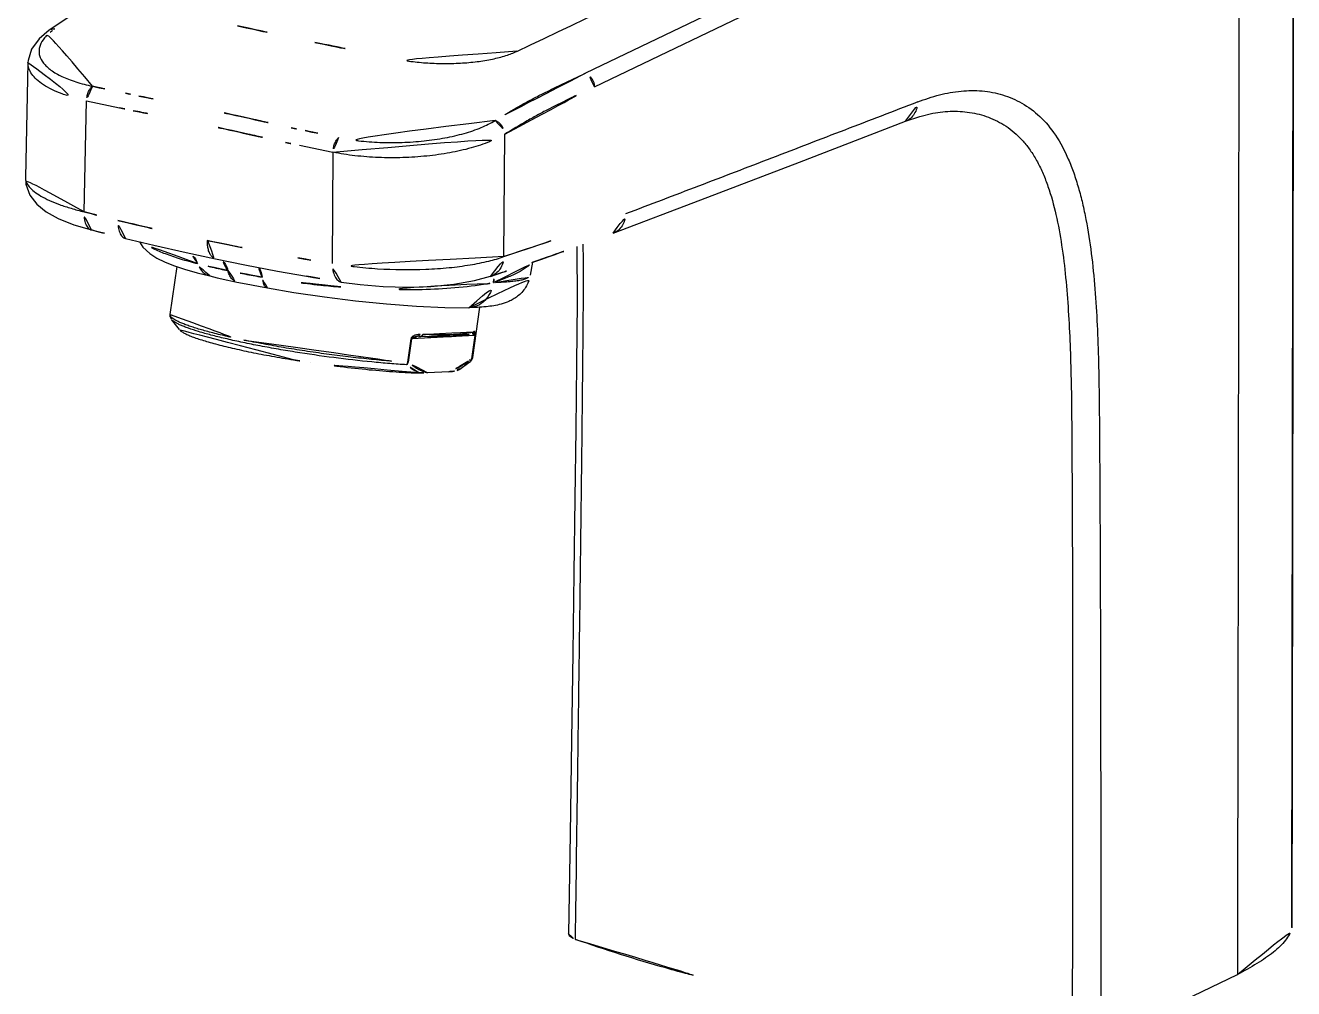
# Model space of a CAD drawing. Extents: x 16296660632 to 16296672714, y -37409619871 to -37409617455.
# Drawn here: x 16296672399.8 to 16296672499.4, y -37409617708.5 to -37409617632.9 of the extents above; entities that cross this region are included whole.
import ezdxf

# ---------------------------------------------------------------- set-up
doc = ezdxf.new("R2010")
doc.units = 0
doc.header["$LTSCALE"] = 10
doc.header["$MEASUREMENT"] = 0
doc.layers.get('0').update_dxf_attribs({"linetype": 'CONTINUOUS'})
doc.layers.add('02___PRT_ALL_AXES', color=7, linetype='CONTINUOUS')

msp = doc.modelspace()

# ---------------------------------------------------------------- linework, layer by layer
at = {"color": 7, "linetype": 'Continuous'}
for p, q in [((16296672478.95701, -37409617619.722542), (16296672443.76075, -37409617636.619133)), ((16296672444.45294, -37409617637.696579), (16296672479.654539, -37409617620.801193)), ((16296672403.960091, -37409617631.708351), (16296672401.618271, -37409617633.246689)), ((16296672401.61865, -37409617633.246429), (16296672401.618271, -37409617633.246689)), ((16296672399.956779, -37409617635.775169), (16296672399.754259, -37409617644.81321)), ((16296672404.36433, -37409617647.516769), (16296672404.55962, -37409617638.801498)), ((16296672404.55962, -37409617638.801498), (16296672407.151899, -37409617639.345192)), ((16296672471.045601, -37409617639.772331), (16296672471.048019, -37409617639.771889)), ((16296672421.279869, -37409617642.288811), (16296672423.91757, -37409617642.834808)), ((16296672437.352619, -37409617651.030861), (16296672437.421431, -37409617641.411797)), ((16296672423.91757, -37409617642.834808), (16296672423.85503, -37409617651.577744)), ((16296672404.943199, -37409617648.938347), (16296672404.94309, -37409617648.938316)), ((16296672445.941601, -37409617649.192169), (16296672445.9417, -37409617649.192131)), ((16296672407.623541, -37409617649.611053), (16296672407.623051, -37409617649.610924)), ((16296672407.623529, -37409617649.611031), (16296672409.857149, -37409617650.143417)), ((16296672414.697781, -37409617651.208763), (16296672417.00585, -37409617651.677437)), ((16296672414.697781, -37409617651.208763), (16296672414.698191, -37409617651.208839)), ((16296672439.42956, -37409617652.479179), (16296672439.607981, -37409617651.473091)), ((16296672439.60598, -37409617651.474564), (16296672439.512739, -37409617651.506561)), ((16296672414.23225, -37409617652.54776), (16296672414.231991, -37409617652.547699)), ((16296672416.37517, -37409617653.029793), (16296672416.375299, -37409617653.029823)), ((16296672421.83816, -37409617652.572723), (16296672421.837521, -37409617652.572609)), ((16296672424.56909, -37409617653.027481), (16296672424.568279, -37409617653.027359)), ((16296672436.30184, -37409617652.580544), (16296672436.302759, -37409617652.580238)), ((16296672434.585649, -37409617655.043533), (16296672434.588381, -37409617655.043457)), ((16296672411.84761, -37409617656.760246), (16296672411.24477, -37409617655.969673)), ((16296672435.054199, -37409617657.228142), (16296672430.105101, -37409617657.489693)), ((16296672430.64922, -37409617657.305054), (16296672430.649321, -37409617657.305031)), ((16296672435.054199, -37409617657.228142), (16296672434.79467, -37409617659.064751)), ((16296672435.08102, -37409617657.222778), (16296672434.821489, -37409617659.059357)), ((16296672434.845711, -37409617657.081863), (16296672434.84552, -37409617657.081932)), ((16296672434.845711, -37409617657.081863), (16296672434.84716, -37409617657.081291)), ((16296672429.788509, -37409617659.32534), (16296672430.048031, -37409617657.488747)), ((16296672429.84556, -37409617659.326378), (16296672430.105101, -37409617657.489693)), ((16296672422.14469, -37409617659.351433), (16296672422.14599, -37409617659.342796)), ((16296672434.581051, -37409617659.356468), (16296672434.710369, -37409617659.258858)), ((16296672434.70676, -37409617659.261559), (16296672434.72525, -37409617659.246643)), ((16296672434.820351, -37409617659.068108), (16296672434.896179, -37409617658.944794)), ((16296672434.896179, -37409617658.944794), (16296672434.896191, -37409617658.944687)), ((16296672433.02507, -37409617660.069542), (16296672431.3557, -37409617660.157761)), ((16296672433.859779, -37409617659.835663), (16296672433.847071, -37409617659.843033)), ((16296672433.88368, -37409617659.874123), (16296672434.58411, -37409617659.354187)), ((16296672499.251089, -37409617703.729759), (16296672499.247959, -37409617703.754959)), ((16296672499.248051, -37409617703.729767), (16296672499.247999, -37409617703.754799)), ((16296672484.25094, -37409617712.559158), (16296672494.989229, -37409617707.415253))]:
    msp.add_line(p, q, dxfattribs=at)
for points in [[(16296672499.251089, -37409617703.729767), (16296672499.30994, -37409617666.730873), (16296672499.35574, -37409617632.625038), (16296672499.387859, -37409617601.95948)], [(16296672401.61867, -37409617633.246437), (16296672400.823231, -37409617633.911903), (16296672400.22368, -37409617634.738907), (16296672399.96636, -37409617635.615112), (16296672399.95677, -37409617635.781418)], [(16296672445.94125, -37409617649.191963), (16296672452.814369, -37409617646.576149), (16296672460.57225, -37409617643.600906), (16296672468.904169, -37409617640.396843)], [(16296672468.904169, -37409617640.396843), (16296672470.01372, -37409617640.019478), (16296672471.045309, -37409617639.772346)], [(16296672399.754459, -37409617644.808487), (16296672399.796949, -37409617645.347313), (16296672400.10404, -37409617646.201927), (16296672400.64509, -37409617646.921669), (16296672401.375719, -37409617647.519417), (16296672402.327499, -37409617648.046333), (16296672403.569309, -37409617648.534927), (16296672404.943451, -37409617648.9384)], [(16296672408.725229, -37409617649.873619), (16296672408.98896, -37409617650.288147), (16296672409.51708, -37409617650.784264), (16296672410.07362, -37409617651.144249), (16296672410.683331, -37409617651.442421), (16296672411.393511, -37409617651.722603), (16296672412.241171, -37409617652.004242), (16296672413.249001, -37409617652.294693), (16296672414.23247, -37409617652.547783)], [(16296672409.857149, -37409617650.143417), (16296672412.37792, -37409617650.712967), (16296672414.698191, -37409617651.208839)], [(16296672443.088249, -37409617650.243622), (16296672443.09832, -37409617654.605949), (16296672443.05447, -37409617659.449608), (16296672442.997339, -37409617664.579582), (16296672442.930429, -37409617670.042763), (16296672442.85216, -37409617675.894173), (16296672442.76174, -37409617682.188217), (16296672442.658381, -37409617688.992462), (16296672442.54335, -37409617696.403397), (16296672442.43292, -37409617704.221619)], [(16296672417.00585, -37409617651.677437), (16296672419.54977, -37409617652.163391), (16296672421.83819, -37409617652.572731)], [(16296672414.231991, -37409617652.547699), (16296672414.808519, -37409617652.68541), (16296672415.6677, -37409617652.878998), (16296672416.375299, -37409617653.029823)], [(16296672416.375179, -37409617653.029793), (16296672417.10911, -37409617653.179298), (16296672418.068871, -37409617653.364868), (16296672418.762779, -37409617653.492264)], [(16296672424.568951, -37409617653.027458), (16296672426.047251, -37409617653.227493), (16296672427.87142, -37409617653.381287), (16296672429.74757, -37409617653.435089), (16296672431.612261, -37409617653.377327), (16296672433.399361, -37409617653.203743), (16296672435.037411, -37409617652.918427), (16296672436.30287, -37409617652.57975)], [(16296672418.762659, -37409617653.492249), (16296672420.83102, -37409617653.841698), (16296672423.24349, -37409617654.197578), (16296672425.69599, -37409617654.504356), (16296672428.131069, -37409617654.75206), (16296672430.490431, -37409617654.931587), (16296672432.715269, -37409617655.033028), (16296672434.58662, -37409617655.043488)], [(16296672430.649321, -37409617657.305031), (16296672430.73074, -37409617657.302589), (16296672430.83247, -37409617657.304413)]]:
    msp.add_lwpolyline(points, dxfattribs=at)
for centre, radius, start, end in [((16296668860.871771, -37409610066.93058), 8370.946421, 295.3007575343, 295.5614263097), ((16296672572.78371, -37409616912.831573), 736.857676, 257.748177895, 258.231754531), ((16296672576.782089, -37409616893.721237), 756.381801, 258.230569049, 258.706779258), ((16296672566.860229, -37409616825.122276), 828.535011, 258.993332747, 259.199140386), ((16296672370.895781, -37409617849.608788), 214.525731, 77.39732776, 79.06361672), ((16296672583.516319, -37409616747.756958), 908.874659, 258.879698321, 259.067581762), ((16296672370.541189, -37409617850.271889), 214.022309, 77.39774707, 79.06301796), ((16296672599.235081, -37409616836.626472), 823.873465, 257.270687024, 257.480655756), ((16296672617.236271, -37409616746.311073), 917.166438, 257.404759847, 257.593848499), ((16296672458.799231, -37409617436.240547), 218.176082, 255.5520438, 256.27107882), ((16296672456.722799, -37409617444.41523), 209.742233, 256.29219869, 258.25970294), ((16296672367.8832, -37409617438.139282), 223.93934, 288.07214444, 290.66339528), ((16296672459.907579, -37409617435.607231), 220.298101, 255.5520438, 256.27076905), ((16296672365.58415, -37409617436.066254), 227.771755, 288.96461026, 290.6585924), ((16296672456.9778, -37409617444.3685), 209.840002, 258.19409158, 260.16900692), ((16296672457.78261, -37409617439.491623), 214.782688, 260.17979351, 260.91133095), ((16296672367.70962, -37409617442.170914), 221.307721, 288.05562089, 288.93221485), ((16296672458.802389, -37409617439.023109), 216.725157, 260.1796958, 260.91166223), ((16296672431.153749, -37409617622.587982), 30.958848, 279.10092661, 280.00257624), ((16296672435.999269, -37409617627.280968), 25.800814, 271.18075004, 271.49606348), ((16296672434.859871, -37409617657.637894), 0.554572, 88.95750529, 92.27412122), ((16296672436.35792, -37409617562.762177), 97.623379, 260.83791941, 261.62825969), ((16296672434.08964, -37409617578.705406), 81.525841, 260.6301523, 261.57484871), ((16296672427.668871, -37409617665.909607), 6.908083, 71.70480303, 72.14888963), ((16296672429.61693, -37409617659.263451), 0.237118, 338.40751987, 344.64002401), ((16296672429.11392, -37409617651.702316), 9.299158, 305.56927, 306.51736337), ((16296672428.677679, -37409617651.115517), 10.030345, 306.52550375, 307.57846175), ((16296672434.58791, -37409617659.099274), 0.201154, 307.50420978, 312.98200623), ((16296672434.587589, -37409617659.098938), 0.201617, 312.98486703, 316.85095627), ((16296672434.537121, -37409617659.032478), 0.285049, 311.29693195, 314.91292579), ((16296672434.5357, -37409617659.031372), 0.286838, 314.95809293, 329.56976115), ((16296672434.55434, -37409617659.08152), 0.239472, 340.27497707, 346.49636615), ((16296672434.25359, -37409617659.062393), 0.541093, 357.20369674, 358.47142026), ((16296672434.22842, -37409617659.062302), 0.566253, 358.53000264, 359.75359332), ((16296672434.39233, -37409617658.852158), 0.515536, 322.8544731, 329.4087645), ((16296672434.52887, -37409617659.029007), 0.294087, 347.48264268, 352.36105827), ((16296672435.22846, -37409617659.117104), 0.411045, 171.92505735, 173.15329547), ((16296672434.408991, -37409617658.862259), 0.496056, 329.43458433, 331.89457789), ((16296672434.418051, -37409617658.867126), 0.485764, 331.89888051, 333.1052141), ((16296672434.42395, -37409617658.870132), 0.479152, 333.10570282, 334.09672031), ((16296672434.43428, -37409617658.875076), 0.467698, 334.08962105, 336.77414621), ((16296672434.45052, -37409617658.881943), 0.45007, 336.75920831, 351.98435421)]:
    msp.add_arc(centre, radius, start, end, dxfattribs=at)
for points, knots in [([(16296672499.38784, -37409617601.961258), (16296672499.380329, -37409617610.444832), (16296672499.344971, -37409617644.367683), (16296672499.29216, -37409617678.290497), (16296672499.248051, -37409617703.729767)], [0, 0, 0, 0, 0.250084227, 1, 1, 1, 1]), ([(16296672494.99337, -37409617707.416153), (16296672495.009781, -37409617698.958893), (16296672495.04229, -37409617682.045929), (16296672495.077431, -37409617656.677422), (16296672495.110081, -37409617631.308701), (16296672495.143181, -37409617614.395699), (16296672495.160879, -37409617605.93824)], [0, 0, 0, 0, 0.250022692, 0.499999461, 0.74997103, 1, 1, 1, 1]), ([(16296672402.05603, -37409617633.133453), (16296672401.978251, -37409617633.127892), (16296672401.82288, -37409617633.139664), (16296672401.68017, -37409617633.20388), (16296672401.61866, -37409617633.246429)], [0, 0, 0, 0, 0.510399464, 1, 1, 1, 1]), ([(16296672401.711399, -37409617633.395699), (16296672401.738251, -37409617633.373306), (16296672401.85022, -37409617633.28215), (16296672401.96632, -37409617633.196114), (16296672402.05603, -37409617633.133453)], [0, 0, 0, 0, 0.242166205, 1, 1, 1, 1]), ([(16296672405.014509, -37409617637.653038), (16296672404.57914, -37409617637.55188), (16296672403.946659, -37409617637.390419), (16296672403.151489, -37409617637.115143), (16296672402.486099, -37409617636.828957), (16296672401.906191, -37409617636.501534), (16296672401.437531, -37409617636.122162), (16296672401.09935, -37409617635.762581), (16296672400.87159, -37409617635.352989), (16296672400.811029, -37409617634.924652), (16296672400.85673, -37409617634.490242), (16296672401.069811, -37409617634.064484), (16296672401.394211, -37409617633.678131), (16296672401.59919, -37409617633.489304), (16296672401.711399, -37409617633.395699)], [0, 0, 0, 0, 0.188229683, 0.274516553, 0.354057902, 0.493167547, 0.553177896, 0.607219904, 0.700847561, 0.744119025, 0.787631873, 0.883048914, 0.938465407, 1, 1, 1, 1]), ([(16296672438.37055, -37409617634.904457), (16296672438.09202, -37409617635.037781), (16296672437.459311, -37409617635.273888), (16296672436.409651, -37409617635.537453), (16296672435.21236, -37409617635.73085), (16296672433.91337, -37409617635.845886), (16296672432.561331, -37409617635.878349), (16296672431.20833, -37409617635.825256), (16296672429.90344, -37409617635.694283), (16296672429.06356, -37409617635.538498), (16296672428.65917, -37409617635.457748)], [0, 0, 0, 0, 0.093973528, 0.204719036, 0.32895616, 0.462656579, 0.601297535, 0.740242979, 0.874502614, 1, 1, 1, 1]), ([(16296672399.956699, -37409617635.782173), (16296672399.953711, -37409617635.937393), (16296672400.005301, -37409617636.263817), (16296672400.249479, -37409617636.724998), (16296672400.64513, -37409617637.158043), (16296672401.18326, -37409617637.561852), (16296672401.856449, -37409617637.934227), (16296672402.97658, -37409617638.406227), (16296672403.904881, -37409617638.663559), (16296672404.55962, -37409617638.801498)], [0, 0, 0, 0, 0.079560323, 0.165530714, 0.263819357, 0.377821184, 0.508888722, 0.657098777, 1, 1, 1, 1]), ([(16296672443.761181, -37409617636.615753), (16296672443.16991, -37409617636.899437), (16296672442.281179, -37409617637.323723), (16296672441.09256, -37409617637.890533), (16296672440.19582, -37409617638.325989), (16296672439.306141, -37409617638.797653), (16296672438.416639, -37409617639.287903), (16296672437.532169, -37409617639.807182), (16296672436.945749, -37409617640.164001), (16296672436.64889, -37409617640.341026)], [0, 0, 0, 0, 0.244875583, 0.367726994, 0.491719466, 0.617065251, 0.743680363, 0.870938987, 1, 1, 1, 1]), ([(16296672444.454729, -37409617637.696953), (16296672444.45402, -37409617637.470093), (16296672444.31543, -37409617637.020844), (16296672443.962959, -37409617636.701027), (16296672443.76075, -37409617636.619133)], [0, 0, 0, 0, 0.509750159, 1, 1, 1, 1]), ([(16296672405.01446, -37409617637.653), (16296672404.945101, -37409617637.707581), (16296672404.817961, -37409617637.858437), (16296672404.679119, -37409617638.135567), (16296672404.58597, -37409617638.458359), (16296672404.56086, -37409617638.687363), (16296672404.5597, -37409617638.801483)], [0, 0, 0, 0, 0.208899455, 0.458230722, 0.72986233, 1, 1, 1, 1]), ([(16296672437.421431, -37409617641.411797), (16296672438.00078, -37409617641.053337), (16296672438.87265, -37409617640.530258), (16296672440.05043, -37409617639.874786), (16296672441.21977, -37409617639.259644), (16296672442.68783, -37409617638.536858), (16296672443.86676, -37409617637.97773), (16296672444.45294, -37409617637.696579)], [0, 0, 0, 0, 0.256836579, 0.383191446, 0.508098577, 0.754907076, 1, 1, 1, 1]), ([(16296672469.85594, -37409617638.882408), (16296672470.415831, -37409617638.667061), (16296672471.53237, -37409617638.297417), (16296672473.236139, -37409617637.984299), (16296672474.914249, -37409617637.96637), (16296672476.544609, -37409617638.270264), (16296672478.09824, -37409617638.934486), (16296672479.533991, -37409617640.001381), (16296672480.77062, -37409617641.513046), (16296672481.583771, -37409617643.065483), (16296672482.127701, -37409617644.473824), (16296672482.495449, -37409617645.631447), (16296672482.81155, -37409617646.851677), (16296672483.175249, -37409617648.569054), (16296672483.52017, -37409617650.811317), (16296672483.7966, -37409617653.586143), (16296672483.970449, -37409617656.439133), (16296672484.0951, -37409617660.32402), (16296672484.1327, -37409617664.240288), (16296672484.154659, -37409617668.171059), (16296672484.17609, -37409617672.111137), (16296672484.19754, -37409617677.038696), (16296672484.21501, -37409617682.954483), (16296672484.22998, -37409617690.848053), (16296672484.23353, -37409617700.716614), (16296672484.23694, -37409617708.612122), (16296672484.25094, -37409617712.559128)], [0, 0, 0, 0, 0.021498016, 0.042040326, 0.061835808, 0.081306368, 0.101050375, 0.121874633, 0.144775849, 0.170431115, 0.184335955, 0.198857121, 0.213933468, 0.229491312, 0.261752134, 0.29517308, 0.32939663, 0.364165571, 0.434458968, 0.469742802, 0.505038251, 0.57566332, 0.646335343, 0.717045755, 0.858548588, 1, 1, 1, 1]), ([(16296672469.85594, -37409617638.882408), (16296672467.94335, -37409617639.617996), (16296672464.118799, -37409617641.08976), (16296672458.38159, -37409617643.293747), (16296672452.645849, -37409617645.492142), (16296672448.82089, -37409617646.951378), (16296672446.90638, -37409617647.672501)], [0, 0, 0, 0, 0.250149334, 0.500250884, 0.750261118, 1, 1, 1, 1]), ([(16296672468.904131, -37409617640.396744), (16296672469.041269, -37409617640.343964), (16296672469.303801, -37409617640.187447), (16296672469.606001, -37409617639.831413), (16296672469.80072, -37409617639.38311), (16296672469.850241, -37409617639.052193), (16296672469.85593, -37409617638.882408)], [0, 0, 0, 0, 0.233384709, 0.474849638, 0.730202063, 1, 1, 1, 1]), ([(16296672436.64889, -37409617640.341026), (16296672436.302099, -37409617640.553619), (16296672435.51298, -37409617640.940453), (16296672434.190371, -37409617641.386459), (16296672432.685289, -37409617641.730743), (16296672431.051041, -37409617641.963753), (16296672429.344561, -37409617642.078552), (16296672427.628349, -37409617642.076447), (16296672425.96129, -37409617641.95224), (16296672424.88254, -37409617641.780052), (16296672424.361191, -37409617641.684013)], [0, 0, 0, 0, 0.096999391, 0.208566474, 0.332236772, 0.46464762, 0.601820551, 0.739742515, 0.873586015, 1, 1, 1, 1]), ([(16296672436.64889, -37409617640.341042), (16296672436.862301, -37409617640.415367), (16296672437.24012, -37409617640.725983), (16296672437.410749, -37409617641.179802), (16296672437.421391, -37409617641.411781)], [0, 0, 0, 0, 0.49319467, 1, 1, 1, 1]), ([(16296672471.04797, -37409617639.771881), (16296672471.56144, -37409617639.677803), (16296672472.59067, -37409617639.566147), (16296672474.131269, -37409617639.679161), (16296672475.620621, -37409617640.097969), (16296672476.77354, -37409617640.731651), (16296672477.619511, -37409617641.414307), (16296672478.224131, -37409617642.039513), (16296672478.77832, -37409617642.770447), (16296672479.27916, -37409617643.601639), (16296672479.72242, -37409617644.526657), (16296672480.245211, -37409617645.89933), (16296672480.76017, -37409617647.775887), (16296672481.19376, -37409617650.171288), (16296672481.49859, -37409617652.696037), (16296672481.69968, -37409617655.308098), (16296672481.83275, -37409617657.977127), (16296672481.91243, -37409617660.682373), (16296672481.94803, -37409617663.407883), (16296672481.966391, -37409617666.143127), (16296672481.98575, -37409617669.796371), (16296672482.005819, -37409617674.365883), (16296672482.02492, -37409617681.682114), (16296672482.02915, -37409617690.833344), (16296672482.007629, -37409617701.816727), (16296672481.99795, -37409617709.140129), (16296672482.005791, -37409617712.800987)], [0, 0, 0, 0, 0.019751842, 0.038963282, 0.058105917, 0.077852675, 0.08824983, 0.099154207, 0.110674242, 0.122883543, 0.135810756, 0.149432415, 0.178414838, 0.209277761, 0.241472339, 0.27459681, 0.308384432, 0.342579012, 0.376994038, 0.411516634, 0.446075686, 0.515225006, 0.584416507, 0.722903075, 0.861482184, 1, 1, 1, 1]), ([(16296672423.91757, -37409617642.834808), (16296672424.487249, -37409617642.952202), (16296672425.6758, -37409617643.13076), (16296672427.50746, -37409617643.267311), (16296672429.395451, -37409617643.276398), (16296672431.27125, -37409617643.154953), (16296672433.06765, -37409617642.905884), (16296672434.72117, -37409617642.536148), (16296672436.17308, -37409617642.056648), (16296672437.040751, -37409617641.641418), (16296672437.421431, -37409617641.411797)], [0, 0, 0, 0, 0.126318175, 0.260603068, 0.398612054, 0.536004981, 0.668491629, 0.79209872, 0.903450855, 1, 1, 1, 1]), ([(16296672424.36121, -37409617641.684013), (16296672424.294161, -37409617641.739632), (16296672424.171749, -37409617641.892151), (16296672424.037451, -37409617642.16951), (16296672423.945921, -37409617642.492104), (16296672423.91979, -37409617642.720749), (16296672423.917561, -37409617642.834808)], [0, 0, 0, 0, 0.206995439, 0.456348165, 0.728937636, 1, 1, 1, 1]), ([(16296672404.36433, -37409617647.516769), (16296672404.02404, -37409617647.431374), (16296672403.37533, -37409617647.254784), (16296672402.46319, -37409617646.95668), (16296672401.66489, -37409617646.63813), (16296672400.99276, -37409617646.30191), (16296672400.45541, -37409617645.951157), (16296672400.059681, -37409617645.587189), (16296672399.809799, -37409617645.209343), (16296672399.75161, -37409617644.936241), (16296672399.754391, -37409617644.811218)], [0, 0, 0, 0, 0.187723807, 0.35959023, 0.5131925, 0.647208606, 0.761099117, 0.855482635, 0.93309565, 1, 1, 1, 1]), ([(16296672404.9431, -37409617648.938293), (16296672404.89567, -37409617648.926109), (16296672404.80127, -37409617648.885674), (16296672404.677731, -37409617648.78392), (16296672404.572559, -37409617648.644318), (16296672404.45229, -37409617648.400101), (16296672404.36438, -37409617648.017067), (16296672404.35577, -37409617647.691353), (16296672404.36433, -37409617647.516769)], [0, 0, 0, 0, 0.08957284, 0.18465263, 0.289612809, 0.406889119, 0.680305058, 1, 1, 1, 1]), ([(16296672407.62307, -37409617649.610878), (16296672407.574881, -37409617649.599098), (16296672407.47879, -37409617649.559349), (16296672407.352421, -37409617649.45797), (16296672407.244169, -37409617649.318192), (16296672407.11949, -37409617649.073097), (16296672407.02594, -37409617648.68779), (16296672407.01355, -37409617648.35936), (16296672407.0203, -37409617648.183327)], [0, 0, 0, 0, 0.08984954, 0.185169941, 0.290298824, 0.407668367, 0.680937804, 1, 1, 1, 1]), ([(16296672445.94169, -37409617649.192123), (16296672446.08008, -37409617649.140007), (16296672446.34535, -37409617648.983902), (16296672446.651529, -37409617648.627037), (16296672446.849501, -37409617648.176308), (16296672446.90029, -37409617647.843224), (16296672446.906429, -37409617647.672249)], [0, 0, 0, 0, 0.233234475, 0.474845729, 0.730151408, 1, 1, 1, 1]), ([(16296672413.28133, -37409617651.583809), (16296672412.82081, -37409617651.463577), (16296672411.96397, -37409617651.224617), (16296672410.792379, -37409617650.83213), (16296672409.83823, -37409617650.430847), (16296672409.294069, -37409617650.125473), (16296672409.069559, -37409617649.965668)], [0, 0, 0, 0, 0.315155008, 0.588851247, 0.817526395, 1, 1, 1, 1]), ([(16296672414.052521, -37409617649.771133), (16296672414.051109, -37409617649.863602), (16296672414.055691, -37409617650.043663), (16296672414.08996, -37409617650.340233), (16296672414.163839, -37409617650.640167), (16296672414.29563, -37409617650.919029), (16296672414.472111, -37409617651.12085), (16296672414.623619, -37409617651.193092), (16296672414.6978, -37409617651.208649)], [0, 0, 0, 0, 0.164703671, 0.320332997, 0.531138119, 0.712014062, 0.864986618, 1, 1, 1, 1]), ([(16296672442.97217, -37409617704.668167), (16296672443.025181, -37409617700.109001), (16296672443.12394, -37409617693.269547), (16296672443.25108, -37409617684.150864), (16296672443.342319, -37409617677.31356), (16296672443.414021, -37409617671.618599), (16296672443.467979, -37409617667.065399), (16296672443.50561, -37409617663.652763), (16296672443.542271, -37409617660.241913), (16296672443.577351, -37409617656.835197), (16296672443.59688, -37409617653.441597), (16296672443.594061, -37409617651.184181), (16296672443.57765, -37409617650.060379)], [0, 0, 0, 0, 0.250467116, 0.375751342, 0.500969023, 0.626095479, 0.688618754, 0.751109224, 0.813574222, 0.875999508, 0.938259494, 1, 1, 1, 1]), ([(16296672413.28125, -37409617651.583893), (16296672413.22073, -37409617651.410477), (16296672413.066191, -37409617651.094566), (16296672412.81167, -37409617650.845444), (16296672412.67351, -37409617650.759621)], [0, 0, 0, 0, 0.53034325, 1, 1, 1, 1]), ([(16296672415.664551, -37409617652.130943), (16296672415.638309, -37409617652.030113), (16296672415.563339, -37409617651.802696), (16296672415.390631, -37409617651.49192), (16296672415.19495, -37409617651.326843), (16296672415.093281, -37409617651.279053)], [0, 0, 0, 0, 0.29671049, 0.680042745, 1, 1, 1, 1]), ([(16296672437.352619, -37409617651.030533), (16296672436.961149, -37409617651.168701), (16296672436.08354, -37409617651.417999), (16296672434.64056, -37409617651.704903), (16296672432.992571, -37409617651.918297), (16296672430.566019, -37409617652.085648), (16296672428.07058, -37409617652.051697), (16296672425.614849, -37409617651.836693), (16296672424.427031, -37409617651.672997), (16296672423.85503, -37409617651.577744)], [0, 0, 0, 0, 0.091436096, 0.200555662, 0.323816518, 0.457170531, 0.736056841, 0.872279677, 1, 1, 1, 1]), ([(16296672436.302759, -37409617652.580254), (16296672436.449341, -37409617652.532379), (16296672436.7327, -37409617652.380791), (16296672437.06447, -37409617652.019073), (16296672437.28331, -37409617651.554497), (16296672437.34326, -37409617651.208237), (16296672437.352591, -37409617651.030319)], [0, 0, 0, 0, 0.233275157, 0.475041308, 0.730464447, 1, 1, 1, 1]), ([(16296672414.232031, -37409617652.547546), (16296672414.128229, -37409617652.522049), (16296672413.922661, -37409617652.437927), (16296672413.6549, -37409617652.224342), (16296672413.434259, -37409617651.933723), (16296672413.32655, -37409617651.705879), (16296672413.281269, -37409617651.5839)], [0, 0, 0, 0, 0.228046796, 0.466104871, 0.722411249, 1, 1, 1, 1]), ([(16296672415.66453, -37409617652.130966), (16296672415.252041, -37409617652.045021), (16296672414.45537, -37409617651.872414), (16296672413.66223, -37409617651.683571), (16296672413.28125, -37409617651.583893)], [0, 0, 0, 0, 0.516898647, 1, 1, 1, 1]), ([(16296672415.66382, -37409617652.130821), (16296672415.69438, -37409617652.248283), (16296672415.76763, -37409617652.464394), (16296672415.928129, -37409617652.742119), (16296672416.13036, -37409617652.941223), (16296672416.294359, -37409617653.012772), (16296672416.3752, -37409617653.029663)], [0, 0, 0, 0, 0.302918074, 0.566276498, 0.793887481, 1, 1, 1, 1]), ([(16296672418.346359, -37409617652.639099), (16296672417.88785, -37409617652.562714), (16296672416.99254, -37409617652.399963), (16296672416.10026, -37409617652.221672), (16296672415.664551, -37409617652.130943)], [0, 0, 0, 0, 0.510865132, 1, 1, 1, 1]), ([(16296672418.346359, -37409617652.639099), (16296672418.322161, -37409617652.47364), (16296672418.27334, -37409617652.243683), (16296672418.151091, -37409617651.985031), (16296672418.077259, -37409617651.890846), (16296672418.03756, -37409617651.855827)], [0, 0, 0, 0, 0.586769838, 0.814205378, 1, 1, 1, 1]), ([(16296672424.568291, -37409617653.02729), (16296672424.5179, -37409617653.019173), (16296672424.415899, -37409617652.985603), (16296672424.278681, -37409617652.889236), (16296672424.157669, -37409617652.750793), (16296672424.012739, -37409617652.502403), (16296672423.891689, -37409617652.105087), (16296672423.85862, -37409617651.762253), (16296672423.85503, -37409617651.577744)], [0, 0, 0, 0, 0.088571369, 0.182969027, 0.287702171, 0.405217757, 0.679762064, 1, 1, 1, 1]), ([(16296672436.530951, -37409617653.076317), (16296672436.89155, -37409617652.954063), (16296672437.54681, -37409617652.712013), (16296672438.409491, -37409617652.320343), (16296672438.987049, -37409617651.984863), (16296672439.32543, -37409617651.716759), (16296672439.452681, -37409617651.585258), (16296672439.50382, -37409617651.519943)], [0, 0, 0, 0, 0.33729174, 0.618166198, 0.838783999, 0.926514133, 1, 1, 1, 1]), ([(16296672418.76268, -37409617653.492119), (16296672418.709021, -37409617653.482407), (16296672418.628571, -37409617653.434837), (16296672418.54952, -37409617653.337723), (16296672418.46859, -37409617653.194923), (16296672418.392879, -37409617652.959061), (16296672418.358971, -37409617652.753471), (16296672418.3459, -37409617652.639008)], [0, 0, 0, 0, 0.163712203, 0.262009073, 0.375624796, 0.65410269, 1, 1, 1, 1]), ([(16296672424.54512, -37409617653.417778), (16296672424.019039, -37409617653.374619), (16296672421.94516, -37409617653.180321), (16296672419.880211, -37409617652.894753), (16296672418.346359, -37409617652.639099)], [0, 0, 0, 0, 0.253421474, 1, 1, 1, 1]), ([(16296672436.0506, -37409617653.157097), (16296672434.35626, -37409617653.42868), (16296672430.51228, -37409617653.724968), (16296672426.66473, -37409617653.591637), (16296672424.54512, -37409617653.417778)], [0, 0, 0, 0, 0.446551564, 1, 1, 1, 1]), ([(16296672434.585649, -37409617655.043533), (16296672435.040701, -37409617655.034126), (16296672435.697981, -37409617655.004532), (16296672436.546341, -37409617654.897423), (16296672437.149139, -37409617654.77375), (16296672437.65966, -37409617654.600616), (16296672438.086849, -37409617654.384338), (16296672438.432261, -37409617654.150009), (16296672438.77054, -37409617653.839684), (16296672439.07003, -37409617653.448753), (16296672439.30422, -37409617652.9897), (16296672439.39883, -37409617652.652473), (16296672439.42956, -37409617652.479179)], [0, 0, 0, 0, 0.227780173, 0.328780108, 0.427676275, 0.535338801, 0.597349509, 0.666823668, 0.743570023, 0.826095845, 0.911923347, 1, 1, 1, 1]), ([(16296672434.588381, -37409617655.043343), (16296672434.816389, -37409617655.03833), (16296672435.28619, -37409617654.927696), (16296672435.884331, -37409617654.493752), (16296672436.3255, -37409617653.852913), (16296672436.48538, -37409617653.342819), (16296672436.530939, -37409617653.076309)], [0, 0, 0, 0, 0.229570483, 0.470354619, 0.727842483, 1, 1, 1, 1]), ([(16296672436.531059, -37409617653.076263), (16296672436.534719, -37409617653.023407), (16296672436.55489, -37409617652.816368), (16296672436.598459, -37409617652.611427), (16296672436.644951, -37409617652.463516)], [0, 0, 0, 0, 0.254614242, 1, 1, 1, 1]), ([(16296672436.672899, -37409617653.072998), (16296672436.876841, -37409617653.067673), (16296672437.26129, -37409617653.05294), (16296672437.801161, -37409617653.01503), (16296672438.267031, -37409617652.96302), (16296672438.6567, -37409617652.896919), (16296672438.93082, -37409617652.827972), (16296672439.11001, -37409617652.762306), (16296672439.27615, -37409617652.685593), (16296672439.411409, -37409617652.581657), (16296672439.42955, -37409617652.479172)], [0, 0, 0, 0, 0.21111761, 0.398091561, 0.559933261, 0.69610352, 0.806628747, 0.852477209, 0.892297451, 1, 1, 1, 1]), ([(16296672411.13228, -37409617655.586647), (16296672411.1271, -37409617655.623291), (16296672411.125799, -37409617655.696274), (16296672411.14926, -37409617655.799629), (16296672411.189859, -37409617655.891037), (16296672411.2258, -37409617655.944794), (16296672411.24477, -37409617655.969673)], [0, 0, 0, 0, 0.2711693, 0.528154699, 0.770770903, 1, 1, 1, 1]), ([(16296672411.13229, -37409617655.586647), (16296672411.130199, -37409617655.601433), (16296672411.130489, -37409617655.632973), (16296672411.144421, -37409617655.680687), (16296672411.171129, -37409617655.729446), (16296672411.227421, -37409617655.801132), (16296672411.33293, -37409617655.892677), (16296672411.49955, -37409617656.001617), (16296672411.71467, -37409617656.116226), (16296672411.97757, -37409617656.236008), (16296672412.28747, -37409617656.360413), (16296672412.64312, -37409617656.488892), (16296672413.043091, -37409617656.620811), (16296672413.485689, -37409617656.755623), (16296672413.969061, -37409617656.892677), (16296672414.687611, -37409617657.083633), (16296672415.671539, -37409617657.321838), (16296672416.48443, -37409617657.49913), (16296672416.91172, -37409617657.588158)], [0, 0, 0, 0, 0.007186991, 0.014935525, 0.023698094, 0.033787788, 0.058656932, 0.090452188, 0.129488848, 0.175836977, 0.22944254, 0.290163561, 0.357805309, 0.432120563, 0.512829072, 0.59960383, 0.789936853, 1, 1, 1, 1]), ([(16296672429.689989, -37409617659.526627), (16296672429.252001, -37409617659.500366), (16296672428.34561, -37409617659.43573), (16296672426.44334, -37409617659.264503), (16296672423.96043, -37409617658.978188), (16296672421.454411, -37409617658.616203), (16296672419.467779, -37409617658.283798), (16296672418.04805, -37409617658.023102), (16296672416.71129, -37409617657.753647), (16296672415.479959, -37409617657.480026), (16296672414.37463, -37409617657.207062), (16296672413.41382, -37409617656.939453), (16296672412.713169, -37409617656.714592), (16296672412.238331, -37409617656.537811), (16296672411.94696, -37409617656.416588), (16296672411.701759, -37409617656.300117), (16296672411.503401, -37409617656.188744), (16296672411.35239, -37409617656.083138), (16296672411.27347, -37409617656.007309), (16296672411.24478, -37409617655.969673)], [0, 0, 0, 0, 0.069641046, 0.144210266, 0.303128674, 0.46625966, 0.546023798, 0.622810748, 0.69534908, 0.762442933, 0.8229949, 0.87602954, 0.920720039, 0.939730421, 0.956432747, 0.970791435, 0.982796293, 0.992488749, 1, 1, 1, 1]), ([(16296672420.81354, -37409617659.140068), (16296672420.240669, -37409617659.047623), (16296672419.12709, -37409617658.857521), (16296672417.521999, -37409617658.550423), (16296672416.05463, -37409617658.234703), (16296672414.93734, -37409617657.961792), (16296672414.14134, -37409617657.742889), (16296672413.624741, -37409617657.588257), (16296672413.167681, -37409617657.437637), (16296672412.77297, -37409617657.292068), (16296672412.44306, -37409617657.152542), (16296672412.21142, -37409617657.036339), (16296672412.06159, -37409617656.945343), (16296672411.97328, -37409617656.883163), (16296672411.9023, -37409617656.823067), (16296672411.86347, -37409617656.781036), (16296672411.84763, -37409617656.760277)], [0, 0, 0, 0, 0.186444393, 0.362943246, 0.525035622, 0.6686557, 0.732411561, 0.79027055, 0.841898397, 0.887011871, 0.925401255, 0.956947195, 0.970160987, 0.981696379, 0.99160967, 1, 1, 1, 1]), ([(16296672430.048031, -37409617657.488747), (16296672430.051729, -37409617657.463173), (16296672430.069151, -37409617657.413757), (16296672430.11545, -37409617657.3535), (16296672430.170851, -37409617657.305847), (16296672430.24918, -37409617657.256241), (16296672430.35224, -37409617657.211693), (16296672430.47809, -37409617657.176231), (16296672430.60313, -37409617657.153793), (16296672430.766199, -37409617657.137238), (16296672430.88813, -37409617657.13636), (16296672430.968349, -37409617657.139801)], [0, 0, 0, 0, 0.073720956, 0.145553178, 0.214505386, 0.281116204, 0.409278306, 0.532929744, 0.653305246, 0.771057128, 1, 1, 1, 1]), ([(16296672430.105101, -37409617657.489693), (16296672430.109381, -37409617657.459717), (16296672430.14563, -37409617657.42421), (16296672430.194, -37409617657.396553), (16296672430.241171, -37409617657.375191), (16296672430.300301, -37409617657.355591), (16296672430.394171, -37409617657.332748), (16296672430.51042, -37409617657.314941), (16296672430.603331, -37409617657.307457), (16296672430.64922, -37409617657.305054)], [0, 0, 0, 0, 0.151964816, 0.219711241, 0.284798599, 0.410404451, 0.532324097, 0.769292603, 1, 1, 1, 1]), ([(16296672430.83247, -37409617657.304413), (16296672431.29598, -37409617657.324303), (16296672431.96187, -37409617657.343292), (16296672432.808359, -37409617657.338058), (16296672433.34861, -37409617657.31955), (16296672433.821381, -37409617657.286743), (16296672434.22592, -37409617657.239212), (16296672434.561701, -37409617657.176193), (16296672434.760111, -37409617657.117111), (16296672434.84552, -37409617657.081932)], [0, 0, 0, 0, 0.344715301, 0.494805768, 0.628916736, 0.746306854, 0.846848998, 0.931370617, 1, 1, 1, 1]), ([(16296672430.968349, -37409617657.139801), (16296672430.965151, -37409617657.16243), (16296672430.95418, -37409617657.205078), (16296672430.923809, -37409617657.2593), (16296672430.882389, -37409617657.29641), (16296672430.848141, -37409617657.305038), (16296672430.832479, -37409617657.304382)], [0, 0, 0, 0, 0.296575519, 0.565197327, 0.7965188, 1, 1, 1, 1]), ([(16296672430.968349, -37409617657.139801), (16296672431.436399, -37409617657.159882), (16296672432.10837, -37409617657.179092), (16296672432.96174, -37409617657.173866), (16296672433.504339, -37409617657.155472), (16296672433.976509, -37409617657.122772), (16296672434.375071, -37409617657.076027), (16296672434.659281, -37409617657.023354), (16296672434.84663, -37409617656.971962), (16296672434.92679, -37409617656.943703), (16296672434.96324, -37409617656.928703)], [0, 0, 0, 0, 0.349787475, 0.50175412, 0.63711633, 0.755082036, 0.855028878, 0.936632839, 0.97056928, 1, 1, 1, 1]), ([(16296672434.869961, -37409617657.083412), (16296672434.888809, -37409617657.083778), (16296672434.926041, -37409617657.086548), (16296672434.971661, -37409617657.098152), (16296672435.00544, -37409617657.115463), (16296672435.030199, -37409617657.135597), (16296672435.047331, -37409617657.161972), (16296672435.056271, -37409617657.19429), (16296672435.055929, -37409617657.215729), (16296672435.054199, -37409617657.228142)], [0, 0, 0, 0, 0.209826823, 0.414262558, 0.518433218, 0.630106444, 0.765858773, 0.860428774, 1, 1, 1, 1]), ([(16296672434.96324, -37409617656.928703), (16296672434.958561, -37409617656.961853), (16296672434.93203, -37409617657.026604), (16296672434.876301, -37409617657.069199), (16296672434.845711, -37409617657.081848)], [0, 0, 0, 0, 0.502758042, 1, 1, 1, 1]), ([(16296672434.96324, -37409617656.928703), (16296672434.973021, -37409617656.924667), (16296672434.991671, -37409617656.918198), (16296672435.019409, -37409617656.914207), (16296672435.04533, -37409617656.918854), (16296672435.06782, -37409617656.936272), (16296672435.08399, -37409617656.968918), (16296672435.093719, -37409617657.02211), (16296672435.094521, -37409617657.109138), (16296672435.087111, -37409617657.179314), (16296672435.08102, -37409617657.222778)], [0, 0, 0, 0, 0.079009697, 0.146956541, 0.207562936, 0.270314749, 0.351640031, 0.473722246, 0.671878962, 1, 1, 1, 1]), ([(16296672435.08102, -37409617657.222778), (16296672435.080009, -37409617657.223648), (16296672435.076941, -37409617657.225052), (16296672435.06801, -37409617657.227226), (16296672435.060101, -37409617657.227837), (16296672435.054199, -37409617657.228142)], [0, 0, 0, 0, 0.144355114, 0.357649007, 1, 1, 1, 1]), ([(16296672416.91172, -37409617657.588158), (16296672417.41662, -37409617657.693352), (16296672418.45812, -37409617657.898453), (16296672420.059191, -37409617658.183067), (16296672421.7206, -37409617658.449501), (16296672423.408421, -37409617658.692261), (16296672425.088079, -37409617658.906357), (16296672426.72521, -37409617659.08744), (16296672428.28624, -37409617659.23188), (16296672429.29858, -37409617659.305023), (16296672429.78652, -37409617659.334106)], [0, 0, 0, 0, 0.118995687, 0.24489769, 0.375180233, 0.507207087, 0.638310945, 0.765841915, 0.887218943, 1, 1, 1, 1]), ([(16296672430.048031, -37409617657.488747), (16296672430.05357, -37409617657.48909), (16296672430.072571, -37409617657.490044), (16296672430.09164, -37409617657.490402), (16296672430.105101, -37409617657.489693)], [0, 0, 0, 0, 0.291550891, 1, 1, 1, 1]), ([(16296672429.78652, -37409617659.334106), (16296672429.779011, -37409617659.371597), (16296672429.75614, -37409617659.441223), (16296672429.71476, -37409617659.502602), (16296672429.690319, -37409617659.526657)], [0, 0, 0, 0, 0.527105331, 1, 1, 1, 1]), ([(16296672429.845579, -37409617659.326271), (16296672429.84166, -37409617659.326477), (16296672429.82263, -37409617659.327011), (16296672429.803591, -37409617659.326241), (16296672429.788509, -37409617659.32534)], [0, 0, 0, 0, 0.205843617, 1, 1, 1, 1]), ([(16296672434.52314, -37409617659.266357), (16296672434.282881, -37409617659.43811), (16296672433.804159, -37409617659.746513), (16296672433.283859, -37409617659.983223), (16296672433.02507, -37409617660.069542)], [0, 0, 0, 0, 0.519825617, 1, 1, 1, 1]), ([(16296672434.72525, -37409617659.246643), (16296672434.73225, -37409617659.240494), (16296672434.760321, -37409617659.214813), (16296672434.785919, -37409617659.186363), (16296672434.80327, -37409617659.163452)], [0, 0, 0, 0, 0.244858778, 1, 1, 1, 1]), ([(16296672434.77976, -37409617659.162354), (16296672434.777241, -37409617659.169342), (16296672434.7661, -37409617659.196274), (16296672434.749519, -37409617659.221001), (16296672434.73469, -37409617659.236816)], [0, 0, 0, 0, 0.255476284, 1, 1, 1, 1]), ([(16296672434.794041, -37409617659.088783), (16296672434.79385, -37409617659.092941), (16296672434.7927, -37409617659.109299), (16296672434.790051, -37409617659.125549), (16296672434.787189, -37409617659.137444)], [0, 0, 0, 0, 0.253708333, 1, 1, 1, 1]), ([(16296672434.794041, -37409617659.088783), (16296672434.79723, -37409617659.087448), (16296672434.807289, -37409617659.082657), (16296672434.81703, -37409617659.075188), (16296672434.820351, -37409617659.068108)], [0, 0, 0, 0, 0.306931558, 1, 1, 1, 1]), ([(16296672434.79467, -37409617659.064743), (16296672434.799191, -37409617659.064499), (16296672434.806841, -37409617659.063873), (16296672434.814461, -37409617659.062492), (16296672434.81743, -37409617659.06147)], [0, 0, 0, 0, 0.589662351, 1, 1, 1, 1]), ([(16296672434.81743, -37409617659.06147), (16296672434.81786, -37409617659.061333), (16296672434.81929, -37409617659.060791), (16296672434.820681, -37409617659.060066), (16296672434.821489, -37409617659.059357)], [0, 0, 0, 0, 0.296980795, 1, 1, 1, 1]), ([(16296672430.708611, -37409617660.171013), (16296672430.41597, -37409617660.163696), (16296672429.804411, -37409617660.140732), (16296672428.49127, -37409617660.065323), (16296672426.710859, -37409617659.916611), (16296672424.466789, -37409617659.668503), (16296672422.92638, -37409617659.460403), (16296672422.144381, -37409617659.345306)], [0, 0, 0, 0, 0.102018451, 0.213256149, 0.458358269, 0.724536953, 1, 1, 1, 1]), ([(16296672429.690319, -37409617659.526657), (16296672429.72311, -37409617659.506912), (16296672429.78266, -37409617659.454933), (16296672429.822981, -37409617659.387131), (16296672429.8374, -37409617659.350723)], [0, 0, 0, 0, 0.494203914, 1, 1, 1, 1]), ([(16296672430.708611, -37409617660.171013), (16296672430.61904, -37409617660.131401), (16296672430.396271, -37409617660.021423), (16296672430.053049, -37409617659.809082), (16296672429.80958, -37409617659.624809), (16296672429.689989, -37409617659.526627)], [0, 0, 0, 0, 0.243113821, 0.615933917, 1, 1, 1, 1]), ([(16296672431.3557, -37409617660.157761), (16296672431.220039, -37409617660.123528), (16296672430.95109, -37409617660.033813), (16296672430.56526, -37409617659.844673), (16296672430.19466, -37409617659.607101), (16296672429.96051, -37409617659.423782), (16296672429.84556, -37409617659.326378)], [0, 0, 0, 0, 0.241505768, 0.487427187, 0.73991645, 1, 1, 1, 1]), ([(16296672430.708611, -37409617660.171013), (16296672430.769751, -37409617660.172539), (16296672430.98555, -37409617660.17408), (16296672431.20129, -37409617660.165932), (16296672431.3557, -37409617660.157761)], [0, 0, 0, 0, 0.283405227, 1, 1, 1, 1]), ([(16296672433.02507, -37409617660.069542), (16296672433.071609, -37409617660.067093), (16296672433.16202, -37409617660.06192), (16296672433.292049, -37409617660.052467), (16296672433.392941, -37409617660.042633), (16296672433.46479, -37409617660.032532), (16296672433.497, -37409617660.026489), (16296672433.51174, -37409617660.022873)], [0, 0, 0, 0, 0.285717686, 0.55520985, 0.799303634, 0.906978005, 1, 1, 1, 1]), ([(16296672433.883619, -37409617659.874184), (16296672433.86261, -37409617659.889771), (16296672433.813551, -37409617659.919449), (16296672433.690901, -37409617659.974327), (16296672433.58663, -37409617660.004517), (16296672433.51174, -37409617660.022873)], [0, 0, 0, 0, 0.194933294, 0.425337156, 1, 1, 1, 1]), ([(16296672433.847071, -37409617659.843033), (16296672433.81926, -37409617659.859123), (16296672433.708969, -37409617659.921791), (16296672433.596689, -37409617659.98098), (16296672433.51173, -37409617660.022873)], [0, 0, 0, 0, 0.253264942, 1, 1, 1, 1]), ([(16296672434.580971, -37409617659.356522), (16296672434.521589, -37409617659.400597), (16296672434.2878, -37409617659.569946), (16296672434.04542, -37409617659.727707), (16296672433.859779, -37409617659.835663)], [0, 0, 0, 0, 0.256138196, 1, 1, 1, 1]), ([(16296672494.989229, -37409617707.415253), (16296672495.50429, -37409617707.147179), (16296672496.24984, -37409617706.735367), (16296672497.178289, -37409617706.137352), (16296672497.78964, -37409617705.689629), (16296672498.319151, -37409617705.230637), (16296672498.75243, -37409617704.75901), (16296672499.07173, -37409617704.271202), (16296672499.20591, -37409617703.925217), (16296672499.247959, -37409617703.754959)], [0, 0, 0, 0, 0.302783349, 0.443619477, 0.575657009, 0.697598488, 0.80850571, 0.90854281, 1, 1, 1, 1]), ([(16296672442.432961, -37409617704.221619), (16296672442.43243, -37409617704.263527), (16296672442.46319, -37409617704.358383), (16296672442.578739, -37409617704.47599), (16296672442.75317, -37409617704.582764), (16296672442.893471, -37409617704.640411), (16296672442.97217, -37409617704.668167)], [0, 0, 0, 0, 0.170839492, 0.384080469, 0.659910101, 1, 1, 1, 1]), ([(16296672442.97217, -37409617704.668167), (16296672445.309771, -37409617705.492569), (16296672450.23826, -37409617707.036957), (16296672455.244711, -37409617708.300369), (16296672457.860291, -37409617708.89444)], [0, 0, 0, 0, 0.480285985, 1, 1, 1, 1])]:
    msp.add_open_spline(points, degree=3, knots=knots, dxfattribs=at)
for points in [[(16296672405.01446, -37409617637.653023), (16296672405.878679, -37409617637.833473), (16296672406.742399, -37409617638.016327), (16296672407.60681, -37409617638.195831)], [(16296672407.609011, -37409617638.194107), (16296672407.96299, -37409617638.268471), (16296672408.31686, -37409617638.343353), (16296672408.67079, -37409617638.417953)], [(16296672407.151421, -37409617639.345093), (16296672407.50815, -37409617639.419357), (16296672407.864981, -37409617639.493187), (16296672408.221821, -37409617639.56691)], [(16296672420.64279, -37409617640.912369), (16296672421.004311, -37409617640.986847), (16296672421.365891, -37409617641.061043), (16296672421.727369, -37409617641.13575)], [(16296672421.72529, -37409617641.137482), (16296672422.60363, -37409617641.321091), (16296672423.48267, -37409617641.501328), (16296672424.36121, -37409617641.684013)], [(16296672420.19272, -37409617642.061096), (16296672420.55522, -37409617642.137253), (16296672420.917749, -37409617642.213318), (16296672421.280359, -37409617642.288918)], [(16296672429.788509, -37409617659.32534), (16296672429.78809, -37409617659.3283), (16296672429.78743, -37409617659.331261), (16296672429.78652, -37409617659.334106)], [(16296672434.78302, -37409617659.176651), (16296672434.798229, -37409617659.150726), (16296672434.80945, -37409617659.122093), (16296672434.815969, -37409617659.092751)]]:
    msp.add_open_spline(points, degree=3, dxfattribs=at)
at = {"layer": '02___PRT_ALL_AXES', "color": 7, "linetype": 'Continuous'}
for p, q in [((16296672411.13228, -37409617655.586647), (16296672411.665529, -37409617651.812973)), ((16296672434.896191, -37409617658.944687), (16296672435.452829, -37409617655.005547))]:
    msp.add_line(p, q, dxfattribs=at)

doc.saveas('drawing.dxf')
